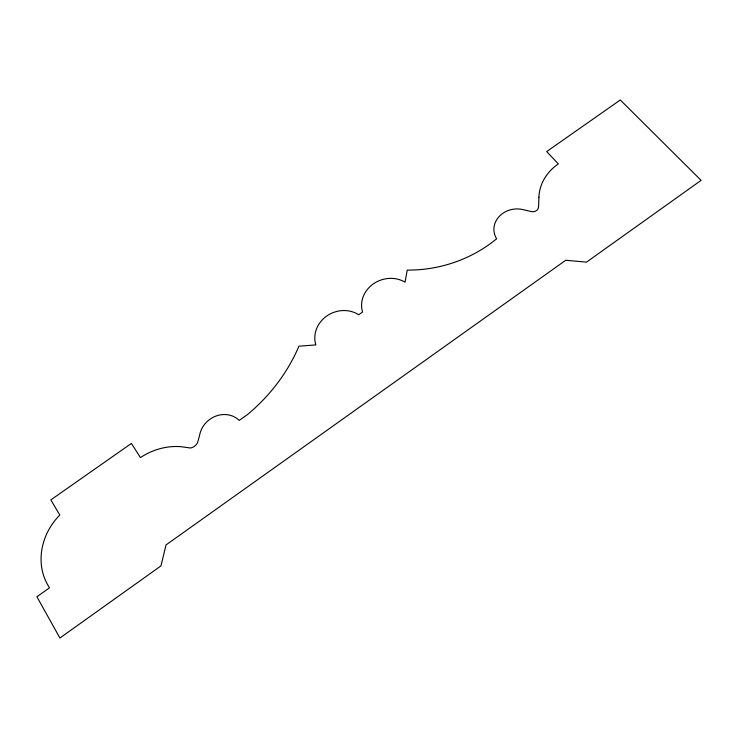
<?xml version="1.0" encoding="UTF-8"?>
<svg xmlns="http://www.w3.org/2000/svg" width="738" height="738" viewBox="0 0 738 738"><rect width="100%" height="100%" fill="white"/><g stroke="black" fill="none" stroke-linecap="round" stroke-linejoin="round"><path stroke-width="1.11" d="M538.925 197.147L538.565 206.972A5.48 4.769 -7.1 0 1 531.517 211.603L522.707 209.555A22.444 19.705 -7.9 0 0 498.888 216.797A22.444 19.705 -7.9 0 0 496.637 238.761A120.857 103.486 -15.1 0 1 407.247 270.08L405.033 282.147A27.813 25.083 -18.7 0 0 373.28 283.927A27.813 25.083 -18.7 0 0 362.561 312.036L358.686 314.766A27.666 25.101 -24.1 0 0 326.722 316.048A27.666 25.101 -24.1 0 0 315.855 344.904L298.936 346.196A165.635 142.416 -34.7 0 1 247.202 414.784L239.223 420.411A23.865 21.642 -40.1 0 0 215.773 416.131A23.865 21.642 -40.1 0 0 199.555 435.466L197.618 442.486A9.114 8.183 -41.8 0 1 190.588 448.012L180.838 446.674A64.418 58.044 -48.4 0 0 140.423 457.597L131.401 443.427L50.857 499.884L59.787 515.087A57.638 50.728 -52.9 0 0 47.186 583.878L49.446 587.872L36.9 596.765L59.907 638.019L160.985 565.871L166.013 544.958L565.742 260.256L586.507 262.147L701.1 180.358L620.298 99.981L546.692 151.558L558.325 163.91A50.332 43.422 -3.7 0 0 538.925 197.147"/></g></svg>
